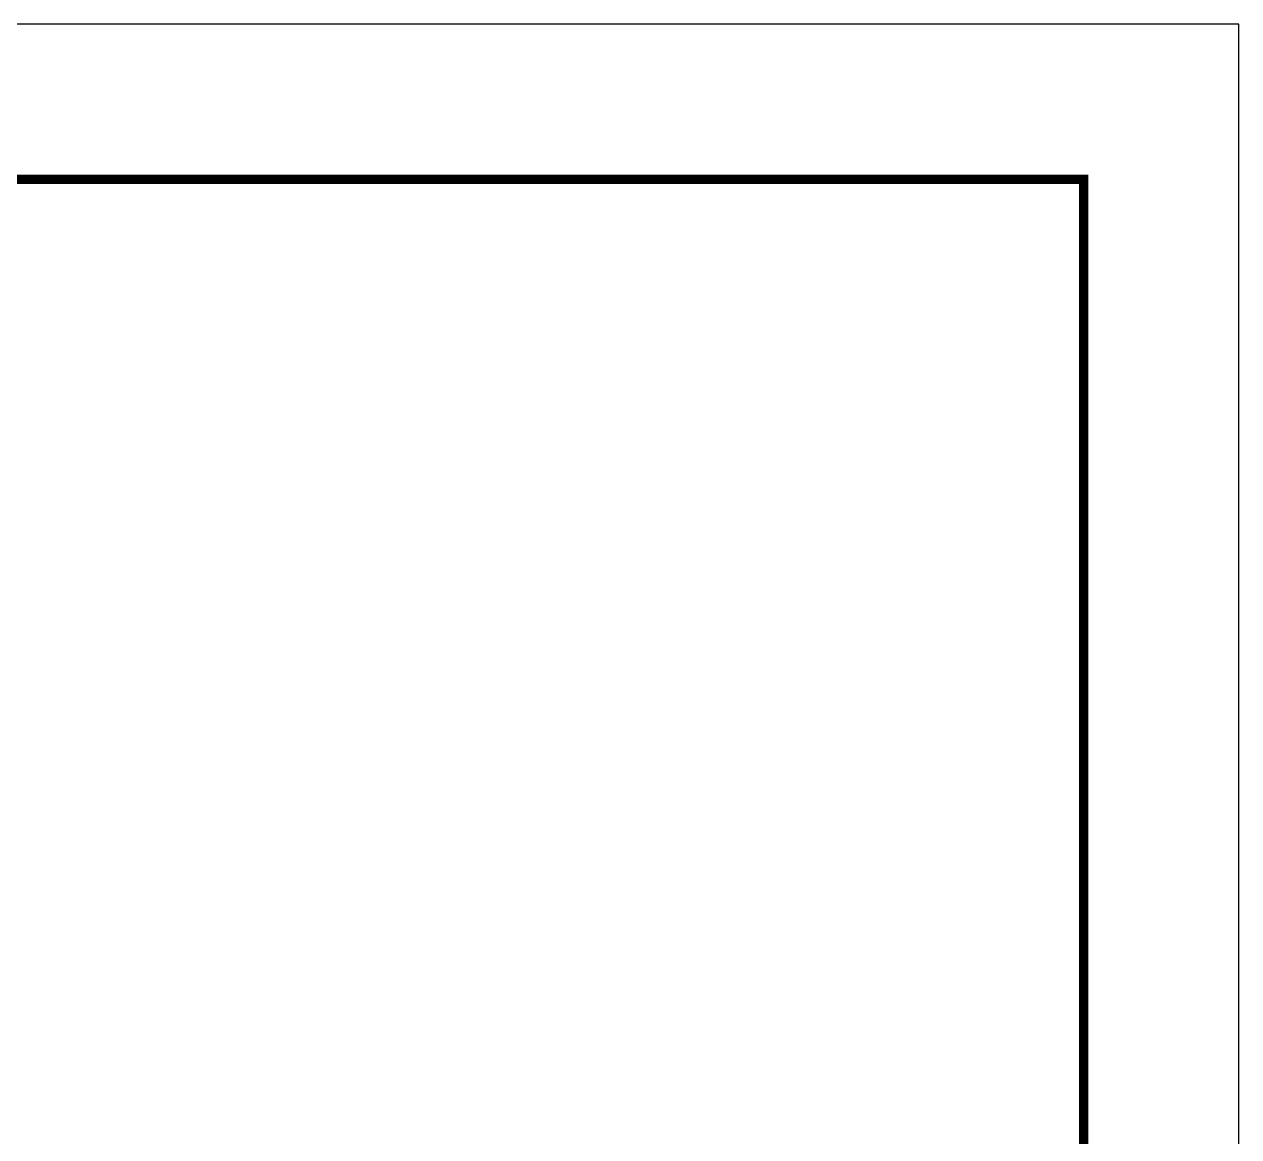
# Model space of a CAD drawing. Header units: millimetres. Extents: x -16232 to 52632, y -3739 to 20678.
# Drawn here: x 22880 to 25230, y 15667 to 17820 of the extents above; entities that cross this region are included whole.
import ezdxf

# ---------------------------------------------------------------- set-up
doc = ezdxf.new("R2010")
doc.units = ezdxf.units.MM
doc.header["$LTSCALE"] = 300
doc.header["$MEASUREMENT"] = 0
doc.layers.add('EM-PJ-TEXTO', color=7, linetype='Continuous')

# ---------------------------------------------------------------- blocks, each defined once
blk = doc.blocks.new('FORMATO_A1')
for p, q in [((841, 594), (0, 594)), ((841, 0), (841, 594))]:
    blk.add_line(p, q)
at = {"const_width": 0.6}
blk.add_lwpolyline([(831, 584), (25, 584), (25, 10), (831, 10)], close=True, dxfattribs=at)

msp = doc.modelspace()

# ---------------------------------------------------------------- linework, layer by layer
at = {"layer": 'EM-PJ-TEXTO'}
msp.add_line((24930, 17400), (24930, 17520), dxfattribs=at)
at = {"layer": 'EM-PJ-TEXTO', "const_width": 10.5, "flags": 128}
msp.add_lwpolyline([(19679.998, 17520.042), (24930, 17520)], dxfattribs=at)

# ---------------------------------------------------------------- block references
at = {"xscale": 30, "yscale": 30, "zscale": 30}
msp.add_blockref('FORMATO_A1', (0, 0), dxfattribs=at)

doc.saveas('drawing.dxf')
